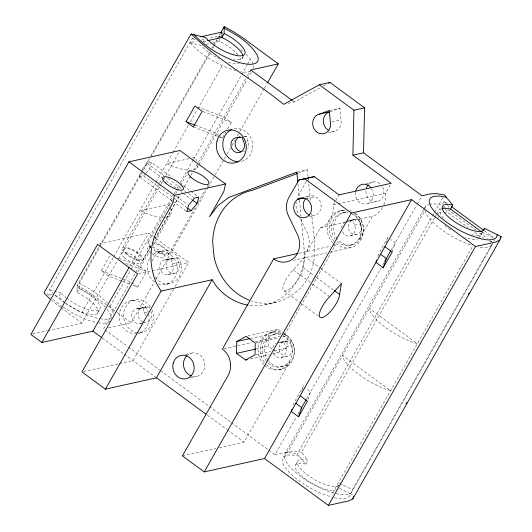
<?xml version="1.0" encoding="UTF-8"?>
<svg xmlns="http://www.w3.org/2000/svg" width="532" height="532" viewBox="0 0 532 532"><rect width="100%" height="100%" fill="white"/><g stroke="black" fill="none" stroke-linecap="round" stroke-linejoin="round"><path stroke-width="0.4" stroke-dasharray="2.66 2" d="M99.531 309.571L97.303 313.494A23.854 7.767 29.6 0 0 77.06 292.454L77.113 285.491L99.238 246.549M77.06 292.454L79.288 288.53L79.328 283.137L99.444 247.732M237.897 54.783A23.854 7.767 29.6 0 0 219.683 41.41L219.696 39.095M219.703 38.324L219.723 36.016L208.444 38.523M272.324 349.125L268.421 346.259L268.687 334.422L278.07 329.275L281.973 332.141M272.743 354.013L277.524 352.949L286.908 347.795L287.174 335.965L282.625 332.62M304.989 256.876L293.252 269.904A15.747 5.041 -53.7 0 0 282.851 288.211A15.747 5.041 -53.7 0 0 292.78 286.003A15.747 5.041 -53.7 0 0 303.18 267.702L304.989 256.876L320.224 268.062M172.142 200.877L139.417 176.85L141.153 170.526M146.167 172.88L149.658 168.637L151.394 162.32L172.095 177.515M293.351 405.291L294.389 402.212L303.307 386.525L305.295 387.981M301.744 391.14L303.307 386.525M307.995 399.572L310.595 391.871L305.953 388.466M378.026 256.238L379.07 253.159L387.981 237.465L389.969 238.928M386.159 242.858L387.981 237.465M392.151 252.055L395.269 242.818L390.628 239.413M423.785 209.455L285.451 452.965L284.241 456.05L285.365 460.286A38.65 12.582 29.6 0 0 327.107 490.936L335.366 493.583M424.629 208.93L425.833 205.844L428.626 204.461M339.449 488.296L350.282 493.63L349.072 496.708L345.487 498.504L340.241 498.75L333.923 497.646M336.151 493.723L342.468 494.827L347.715 494.587L351.306 492.785L352.51 489.706L492.073 244.028M351.306 492.785L491.688 245.671L492.891 242.585L490.238 240.637M303.938 255.413L306.751 251.736L308.547 247.294A19.085 16.977 77.5 0 0 307.163 232.777L300.081 217.98M53.832 294.236L49.523 289.754L192.145 38.716L193.754 38.357M54.856 295.586L58.633 296.543L60.867 292.62A23.854 7.767 29.6 0 0 65.948 297.601M204.468 42.706A23.854 7.767 29.6 0 1 203.483 41.576L204.973 38.962M99.65 245.824L141.439 172.268M141.845 171.55L149.219 158.569M150.862 155.683L209.854 51.837M211.902 48.232L213.133 46.071M213.545 45.346L216.823 39.581M217.229 38.863L220.507 33.09M99.85 247.008L150.343 158.13M150.756 157.405L210.685 51.91M212.74 48.299L213.565 46.856M213.97 46.131L221.578 32.745M121.635 281.002L108.648 276.022L101.359 270.668L110.277 254.981M81.921 312.683L113.343 257.382M113.748 256.663L155.663 182.882M156.069 182.163L172.747 152.81M173.153 152.085L188.72 124.688M190.363 121.801L197.325 109.545M197.738 108.827L222.316 65.562M122.646 247.885L161.509 179.477M47.873 330.651L81.908 323.09L117.559 260.334M118.383 258.885L160.657 184.464M161.07 183.746L163.125 180.129M163.53 179.41L179.949 150.509M242.153 58.527L243.27 56.565M129.761 266.226L148.608 233.049L153.402 236.567M109.971 306.452L130.779 269.824M131.191 269.106L173.585 194.479M173.991 193.768L176.823 188.774M177.229 188.062L178.852 185.209M180.468 182.356L193.03 160.245M193.435 159.534L241.355 75.192M241.761 74.473L247.087 65.104M247.5 64.379L250.366 59.331M148.175 242.213L172.308 199.726M175.587 193.967L177.222 191.088M177.628 190.37L180.082 186.047M180.494 185.329L187.038 173.804M134.849 273.953L103.654 328.869L105.27 328.51M135.66 272.53L150.769 245.924M154.865 238.715L179.437 195.463M184.351 186.812L190.489 175.999M190.902 175.281L193.355 170.952M193.768 170.233L197.864 163.025M198.27 162.3L245.857 78.543M247.473 75.69L250.718 69.985M142.995 260.195A11.93 3.884 29.6 0 0 130.141 248.477A11.93 3.884 29.6 0 0 125.326 253.451A11.93 3.884 29.6 0 0 142.995 260.195L150.769 246.509M154.859 239.307L179.816 195.384M137.861 271.952L150.097 250.406M152.957 245.378L170.094 215.214M196.833 168.139L198.469 165.259M198.882 164.534L247.22 79.454M247.633 78.736L251.317 72.246M133.093 285.391L137.675 287.147L146.593 271.46L139.304 266.106L118.676 258.2M218.532 136.631L222.349 138.094L225.588 132.388M227.616 128.824L231.26 122.407L223.979 117.053L198.768 107.398M168.524 254.522L195.111 207.713M197.977 202.672L205.339 189.711M206.975 186.832L207.793 185.389M108.515 327.792L131.198 322.744L154.553 281.641M156.189 278.755L207.812 187.896M208.218 187.171L214.775 175.633M215.187 174.915L223.792 159.766M224.198 159.048L225.428 156.887M227.064 154.001L230.343 148.229M231.985 145.342L234.851 140.295M237.312 135.973L239.36 132.368M239.766 131.643L263.938 89.097M264.351 88.379L267.217 83.325M173.565 289.189L133 360.596L119.221 363.662M175.208 286.302L188.727 262.502L154.067 237.053M306.392 181.432L298.379 195.55A18.128 16.126 77.5 0 0 297.115 198.296M306.751 251.736L320.291 227.902L322.425 227.111A23.854 21.22 77.5 0 0 333.564 207.5L333.325 204.96L335.373 201.355M335.785 200.631L339.064 194.858M333.531 243.623A19.105 16.997 77.5 0 0 335.353 245.159L284.121 335.34A19.105 16.997 77.5 0 0 282.14 334.076M219.27 447.691L244.108 442.172L289.787 361.76A19.105 16.997 77.5 0 1 264.451 365.225M382.548 207.52A23.854 21.22 77.5 0 1 374.541 215.533L372.407 216.331L358.867 240.158A19.105 16.997 77.5 0 0 353.201 213.744M383.851 204.847A23.854 21.22 77.5 0 0 385.68 195.922L385.441 193.382L391.18 183.281M268.913 450.212L274.938 454.634L296.41 416.835M298.033 413.982L299.25 411.841M306.538 399.007L381.032 267.875M382.668 264.996L383.898 262.835M391.213 249.947L416.742 205.02M417.148 204.301L421.603 196.461M424.19 208.737L425.833 205.844M284.613 457.44L424.995 210.32L425.746 213.172A38.65 12.582 29.6 0 0 467.488 243.816L471.651 245.152M336.543 489.134A23.854 7.767 29.6 0 1 303.267 477.423A23.854 7.767 29.6 0 1 305.734 464.064L297.348 453.849L432.13 216.597M432.536 215.879L434.178 212.993M434.584 212.268L442.777 197.851M338.771 485.211A23.854 7.767 29.6 0 1 305.494 473.5A23.854 7.767 29.6 0 1 307.962 460.14L301.458 452.227L434.451 218.113M434.863 217.388L436.094 215.221M436.506 214.496L441.021 206.549M447.385 203.616L444.067 201.182L441.839 205.106L434.744 203.862L429.324 204.115M295.845 464.522L298.073 460.599M305.734 464.064L307.962 460.14M332.653 492.712L473.041 245.598M337.288 487.232L339.143 483.96M481.38 234.173L482.497 232.211M493.636 241.275L495.119 238.662M142.15 169.316L147.138 163.264L151.394 162.32M139.417 176.85L143.673 175.906L145.668 173.485M307.237 197.259L307.928 196.74A10.022 8.911 77.5 0 1 314.758 196.308L316.899 197.485A10.022 8.911 77.5 0 1 320.563 209.821A10.022 8.911 77.5 0 1 310.435 215.38M288.244 103.334L294.322 101.964L320.503 87.614M323.409 86.018L326.322 84.428M491.688 245.671L488.097 247.466L482.85 247.706L478.115 246.881M285.451 452.965L288.936 451.236L294.362 450.983L301.458 452.227M330.173 111.727L339.895 108.109L340.992 119.673A10.022 8.911 77.5 0 1 329.734 130.939M298.193 173.213L307.449 169.761L308.474 180.501M265.275 304.77C282.379 302.369 298.937 294.03 307.622 278.522C319.313 258.505 313.441 235.157 311.606 213.532M292.979 260.401L326.934 252.86M235.816 70.636A38.65 12.582 29.6 0 1 228.261 68.169C213.99 62.317 200.265 54.237 189.911 42.633L196.361 41.203M201.189 40.133L205.219 39.235M203.483 41.576L206.689 40.864M206.064 44.429L211.67 43.185M212.474 43.006L219.683 41.41M329.261 110.47L339.895 108.109M244.294 136.791L246.422 136.318L247.972 140.867A7.634 6.79 77.5 0 1 247.799 148.441M331.875 121.702L340.992 119.673M246.555 141.186L247.972 140.867M189.04 158.636L166.602 163.623L172.548 166.23A38.65 12.582 29.6 0 0 198.037 165.053M192.245 157.924L194.652 157.392L196.92 160.817M328.297 132.674L334.375 131.324M296.816 172.129L307.449 169.761M305.328 196.986L310.116 195.922M366.029 183.507L372.866 181.984M99.185 244.035L148.608 233.049M306.592 198.596L315.37 196.647M333.325 204.96L337.335 204.069M338.133 203.889L385.441 193.382M309.531 216.584L314.319 215.52M355.476 192.105A10.022 8.911 77.5 0 0 366.435 203.942L377.068 201.581M340.274 210.765L342.402 210.293M158.749 251.796L163.005 250.851M342.901 212.647L345.029 212.175M164.907 259.716L171.291 258.299M166.682 259.603L170.965 259.337L172.508 263.885A7.634 6.79 77.5 0 1 168.684 274.492A7.634 6.79 77.5 0 1 159.753 267.935A7.634 6.79 77.5 0 1 166.682 259.603L173.066 258.186L177.349 257.92L178.892 262.469A7.634 6.79 77.5 0 1 175.061 273.076A7.634 6.79 77.5 0 1 166.13 266.519A7.634 6.79 77.5 0 1 173.066 258.186M170.965 259.337L177.349 257.92M353.315 219.623L346.931 221.039A7.634 6.79 77.5 0 1 348.706 220.926L352.989 220.66L354.538 225.209A7.634 6.79 77.5 0 1 351.798 235.35A7.634 6.79 77.5 0 1 342.528 231.799M348.706 220.926L355.09 219.51L359.373 219.244L360.915 223.792A7.634 6.79 77.5 0 1 355.635 234.672A7.634 6.79 77.5 0 1 348.36 224.577L349.085 222.808A7.634 6.79 77.5 0 1 355.09 219.51M320.291 227.902L345.148 222.383M345.946 222.203L372.407 216.331M172.508 263.885L178.892 262.469M354.538 225.209L360.915 223.792M138.486 273.661L151.454 270.781M152.258 270.602L188.727 262.502M168.112 274.645L174.489 273.229M350.136 235.969L356.513 234.552M298.572 253.318L330.811 246.163M333.232 245.631L335.353 245.159M165.758 284.454L170.014 283.509M349.91 245.305L352.038 244.833M330.173 252.141L350.415 247.659M130.692 300.766L134.948 299.815M136.884 308.627L143.268 307.203M141.751 322.931A7.634 6.79 77.5 0 1 131.843 317.498A7.634 6.79 77.5 0 1 138.659 308.513L145.037 307.097L149.319 306.824L149.838 308.341M138.659 308.513L142.942 308.247L149.319 306.824M32.479 334.069L47.062 330.831M142.942 308.247L144.485 312.796L147.677 312.085M140.082 323.549L141.678 323.197M142.476 323.024L146.466 322.133M138.406 333.265L141.951 332.473M83.571 371.575L118.417 363.841M247.752 336.005L278.07 329.275M271.194 332.367L273.322 331.895M250.339 338.498L268.687 334.422M273.827 334.249L275.955 333.777M185.542 354.412L191.633 353.062M224.038 348.686L236.853 345.84M237.658 345.66L252.075 342.462M255.28 341.75L280.118 336.231M256.065 342.874L278.402 337.913M282.392 337.022L287.174 335.965M284.234 341.225L277.857 342.641A7.634 6.79 77.5 0 1 279.626 342.528L283.908 342.262L290.292 340.846L291.842 345.388A7.634 6.79 77.5 0 1 288.012 356.001A7.634 6.79 77.5 0 1 279.081 349.444A7.634 6.79 77.5 0 1 286.01 341.112L290.292 340.846M279.626 342.528L286.01 341.112M255.653 349.092L268.421 346.259M273.455 353.401A7.634 6.79 77.5 0 0 282.718 356.945A7.634 6.79 77.5 0 0 285.458 346.811L291.842 345.388M255.799 354.711L270.954 351.339M274.146 350.635L286.908 347.795M250.406 358.974L269.551 354.718M281.056 357.571L287.44 356.147M190.549 377.74L196.634 376.383M280.829 366.907L282.958 366.428M279.207 369.727L281.335 369.255M182.423 455.877L216.072 448.403M274.938 454.634L283.403 452.752L289.468 452.473L297.348 453.849M244.281 136.451L246.422 136.318M299.23 456.143L292.135 454.907L286.708 455.159L283.224 456.888L282.013 459.974L283.137 464.21A38.65 12.582 29.6 0 0 324.879 494.853L333.138 497.506M158.024 283.809L161.874 284.7A16.698 14.856 77.5 0 0 177.023 271.52A16.698 14.856 77.5 0 0 166.489 252.441L162.632 251.556A16.698 14.856 77.5 0 0 152.531 254.981M192.145 38.716L195.164 39.474M189.911 42.633L201.256 45.499A23.854 7.767 29.6 0 0 219.477 58.872M49.523 289.754L60.867 292.62M51.83 294.828L47.295 293.677L50.527 297.042M202.998 111.574L231.26 122.407M195.204 125.133L215.061 132.747L219.703 136.152M193.322 126.968L217.768 136.338M125.964 263.553L146.593 271.46M101.359 270.668L130.393 281.8L137.675 287.147M122.4 281.295L130.034 284.221M482.125 232.265L493.676 237.95M474.637 232.324L479.897 236.188L483.508 237.964M489.28 240.81L492.173 242.226M339.516 483.309L352.51 489.706M350.282 493.63L354.073 495.498M219.723 36.016L221.079 36.761M79.328 283.137C89.456 288.47 99.484 294.555 107.245 303.1M77.113 285.491L86.922 290.864L107.989 305.707M77.1 287.061C87.228 292.394 97.256 298.479 105.017 307.024M64.665 302.888L54.909 295.36M65.356 303.353L79.015 311.413L87.866 315.29A38.65 12.582 29.6 0 0 100.255 318.814M62.437 306.811L52.681 299.283M63.128 307.27L76.788 315.33L85.639 319.213A38.65 12.582 29.6 0 0 98.028 322.738M484.512 230.875L493.131 237.199M443.828 206.562L445.158 207.54M447.811 209.482L475.655 229.93M479.631 232.85L487.591 238.688M445.344 209.369L448.343 213.019L468.067 227.497M292.999 101L294.322 101.964M220.361 136.638L222.349 138.094M320.889 268.547L341.424 283.623M303.18 267.702L315.762 276.939M316.427 277.425L333.65 290.073M183.447 185.848L190.124 190.755M190.795 191.247L197.472 196.148M293.252 269.904L311.799 283.523M312.464 284.008L329.68 296.65M147.138 163.264L163.829 175.52M167.839 178.459L181.864 188.76M184.538 190.715L185.868 191.7M188.541 193.661L193.881 197.585M149.658 168.637L161.681 177.462M162.346 177.954L176.371 188.248M181.046 191.68L182.383 192.664M183.048 193.156L191.733 199.527M175.879 196.022L187.231 204.361M143.673 175.906L173.053 197.478M173.725 197.971L187.078 207.773M172.807 201.362L186.167 211.171M284.095 290.864L300.653 303.021M301.318 303.506L319.2 316.64M272.976 349.604L277.524 352.949M108.654 306.193L116.608 312.031M117.273 312.523L131.198 322.744M104.99 329.853L127.74 346.558M128.405 347.05L159.853 370.139M160.524 370.631L230.775 422.209M231.447 422.701L268.248 449.72M60.488 307.396L51.79 300.54M61.16 307.888L81.908 323.09M102.244 338.02L123.637 353.727M124.308 354.219L156.461 377.82M207.307 415.153L226.712 429.397M227.383 429.889L244.108 442.172M240.783 49.549L243.862 52.05M246.023 54.297L249.255 57.662L252.633 62.756A38.65 12.582 29.6 0 1 253.438 68.695M444.067 201.182L447.073 204.833M447.572 205.445L449.075 207.274M443.342 206.928L444.845 208.757M169.269 206.516L167.913 204.461L139.863 210.692L145.808 213.299A38.65 12.582 29.6 0 0 165.272 217.162M109.233 305.341L112.239 309.877A38.65 12.582 29.6 0 1 113.363 314.113M107.005 309.258L110.011 313.8A38.65 12.582 29.6 0 1 111.135 318.036M299.729 217.236L297.96 213.538A18.128 16.126 77.5 0 1 296.184 202.027M283.908 342.262L285.458 346.811M308.786 183.799L310.429 201.143M297.913 183.686L299.403 199.374M299.483 200.205L300.972 215.892M301.285 219.197L304.497 253.052A57.257 50.932 77.5 0 1 248.83 305.235M272.903 347.596A7.634 6.79 77.5 0 1 276.188 343.26M341.704 227.935A7.634 6.79 77.5 0 1 345.268 221.658M244.7 151.268A7.634 6.79 77.5 0 1 243.57 151.627M187.297 355.236A11.93 10.613 77.5 0 1 204.428 362.132A11.93 10.613 77.5 0 1 192.471 376.343M275.909 302.409A57.257 50.932 77.5 0 1 251.663 301.006M97.303 313.494A23.854 7.767 29.6 0 1 66.32 303.546M64.99 302.542A23.854 7.767 29.6 0 1 58.633 296.543M282.878 332.919A19.105 16.997 77.5 0 1 292.294 360.59A19.105 16.997 77.5 0 1 266.579 364.752M264.431 362.339A19.105 16.997 77.5 0 1 262.934 339.529A19.105 16.997 77.5 0 1 282.173 332.633M283.031 335.552A16.698 14.856 77.5 0 1 289.834 360.357A16.698 14.856 77.5 0 1 266.951 361.953M266.492 361.414A16.698 14.856 77.5 0 1 264.577 341.212A16.698 14.856 77.5 0 1 281.561 334.894M355.329 213.272A19.105 16.997 77.5 0 1 360.383 240.69A19.105 16.997 77.5 0 1 335.652 243.151M334.01 241.375A19.105 16.997 77.5 0 1 330.359 221.538A19.105 16.997 77.5 0 1 344.603 209.994M349.803 210.552A19.105 16.997 77.5 0 1 351.246 211.031M352.111 213.95A16.698 14.856 77.5 0 1 359.26 238.156A16.698 14.856 77.5 0 1 337.009 241.368M335.133 239.26A16.698 14.856 77.5 0 1 333.232 220.408A16.698 14.856 77.5 0 1 348.34 212.627M263.879 364.653A19.105 16.997 77.5 0 1 260.613 340.34A19.105 16.997 77.5 0 1 281.448 333.717M332.952 243.058A19.105 16.997 77.5 0 1 328.364 221.625A19.105 16.997 77.5 0 1 344.709 210.492M150.869 311.373A7.634 6.79 77.5 0 1 144.691 322.246M142.928 321.84A7.634 6.79 77.5 0 1 138.114 313.115A7.634 6.79 77.5 0 1 145.037 307.097M144.485 312.796A7.634 6.79 77.5 0 1 145.316 316.66M151.879 309.591A16.698 14.856 77.5 0 1 138.293 332.733A16.698 14.856 77.5 0 1 125.166 307.809A16.698 14.856 77.5 0 1 150.536 307.044M136.937 333.557A16.698 14.856 77.5 0 1 133.818 333.664L129.961 332.773A16.698 14.856 77.5 0 1 119.434 313.694A16.698 14.856 77.5 0 1 134.576 300.52L138.426 301.405A16.698 14.856 77.5 0 1 148.149 311.898M148.727 314.006A16.698 14.856 77.5 0 1 138.453 333.238M366.003 191.035A10.022 8.911 77.5 0 0 366.249 193.635L367.093 196.108A10.022 8.911 77.5 0 0 378.192 201.256A10.022 8.911 77.5 0 0 383.692 189.931L382.847 187.457A10.022 8.911 77.5 0 0 382.222 186.32M368.789 184.225A10.022 8.911 77.5 0 1 380.606 184.351M371.582 188.687A10.022 8.911 77.5 0 1 366.435 203.942M234.213 128.784A16.698 14.856 77.5 0 1 252.407 142.875A16.698 14.856 77.5 0 1 239.679 161.668M354.239 213.478A16.698 14.856 77.5 0 1 360.862 238.569A16.698 14.856 77.5 0 1 337.7 239.34M337.261 238.788A16.698 14.856 77.5 0 1 334.695 221.472A16.698 14.856 77.5 0 1 347.349 211.896M283.689 334.422A16.698 14.856 77.5 0 1 292.208 359.466A16.698 14.856 77.5 0 1 268.62 360.942M268.188 360.383A16.698 14.856 77.5 0 1 266.279 341.537A16.698 14.856 77.5 0 1 281.388 333.75M152.371 261.019A16.698 14.856 77.5 0 1 173.931 253.185A16.698 14.856 77.5 0 1 177.854 278.608A16.698 14.856 77.5 0 1 154.819 276.886M154.453 281.854A16.698 14.856 77.5 0 1 150.383 257.382M482.039 232.983A23.854 7.767 29.6 0 1 471.492 234.625M443.688 218.346A23.854 7.767 29.6 0 1 442.817 208.491M170.18 207.886A38.65 12.582 29.6 0 1 166.636 216.943M111.64 317.657A38.65 12.582 29.6 0 1 101.033 318.934M242.898 56.618A23.854 7.767 29.6 0 1 233.821 59.338M79.288 288.53A23.854 7.767 29.6 0 1 99.191 309.87A23.854 7.767 29.6 0 1 66.58 298.113M239.925 62.45A23.854 7.767 29.6 0 1 227.922 62.304M239.979 57.928A23.854 7.767 29.6 0 1 240.331 61.905M479.152 238.09A23.854 7.767 29.6 0 1 464.915 237.192M450.637 229.871A23.854 7.767 29.6 0 1 443.814 224.604M438.401 218A23.854 7.767 29.6 0 1 437.876 216.61M438.454 213.478A23.854 7.767 29.6 0 1 443.203 212.215M443.961 212.255A23.854 7.767 29.6 0 1 448.343 213.019M479.897 236.188A23.854 7.767 29.6 0 1 479.558 237.545M250.732 71.295A38.65 12.582 29.6 0 1 240.65 71.694M109.925 321.122A38.65 12.582 29.6 0 1 98.806 322.858M152.159 253.651A10.022 3.265 29.6 0 0 156.076 255.958L158.37 256.963A10.022 3.265 29.6 0 0 163.77 257.907L164.667 257.461A10.022 3.265 29.6 0 0 161.548 252.042A10.022 3.265 29.6 0 0 151.726 246.934M151.653 253.285A10.022 3.265 29.6 0 1 151.075 246.782M154.36 242.346A11.93 3.884 29.6 0 1 168.87 253.844A11.93 3.884 29.6 0 1 153.03 249.548M150.855 247.779A11.93 3.884 29.6 0 1 150.928 241.608M152.112 242.685A10.022 3.265 29.6 0 1 164.075 248.371A10.022 3.265 29.6 0 1 165.578 254.05A10.022 3.265 29.6 0 1 153.881 249.362M150.656 246.422A10.022 3.265 29.6 0 1 150.696 242.752M417.327 343.659L411.781 341.877A38.65 12.582 29.6 0 1 370.039 311.233L369.288 308.387L417.327 343.659M390.588 390.727L385.042 388.945A38.65 12.582 29.6 0 1 343.3 358.302L342.548 355.456L390.588 390.727M124.302 257.468A10.022 3.265 29.6 0 0 139.138 263.134A10.022 3.265 29.6 0 0 128.345 253.285A10.022 3.265 29.6 0 0 124.302 257.468M126.53 253.545A10.022 3.265 29.6 0 0 141.366 259.21A10.022 3.265 29.6 0 0 130.573 249.368A10.022 3.265 29.6 0 0 126.53 253.545"/><path stroke-width="0.8" d="M207.493 40.685L221.911 37.486L224.138 33.563L224.198 26.6L234.007 31.973L243.131 38.051L278.276 63.86L267.629 82.606M236.514 353.348L236.78 341.511L246.163 336.364L255.267 343.047L255.001 354.884L245.618 360.038L236.514 353.348L255.653 349.092M352.909 155.184L363.542 152.824L422.009 195.743L430.468 193.867L436.533 193.588L444.419 194.965L452.798 205.179A23.854 7.767 29.6 0 0 452.626 220.301A23.854 7.767 29.6 0 0 484.353 228.341L501.144 236.607L499.801 240.038L495.97 241.954L475.448 246.516L411.602 199.64L264.53 458.524L204.268 471.911L182.423 455.877L228.102 375.459A19.105 16.997 77.5 0 0 222.436 349.045L273.667 258.858A19.105 16.997 77.5 0 0 297.182 253.864L298.977 249.415A19.085 16.977 77.5 0 0 297.594 234.905L288.384 215.666A18.128 16.126 77.5 0 1 288.803 197.671L298.824 180.029L314.272 176.657L339.064 194.858L391.18 183.281L352.909 155.184L353.933 110.204L319.32 84.794L283.682 104.358C253.671 79.913 218.898 60.981 191.074 33.955L43.996 292.846L49.988 299.07M363.542 152.824L364.573 107.843L329.96 82.433L319.32 84.794M339.609 294.449L341.424 283.623L329.68 296.65A15.747 5.041 -53.7 0 0 319.286 314.957A15.747 5.041 -53.7 0 0 329.215 312.756A15.747 5.041 -53.7 0 0 339.609 294.449L334.309 290.558M225.548 183.972L174.496 195.31L172.76 202.911L158.489 228.029A57.257 50.932 77.5 0 0 157.193 284.839L161.13 291.064L105.403 389.158L81.948 371.941L137.675 273.84L97.569 244.394L41.835 342.488L30.856 334.428L128.904 161.834L179.949 150.509L225.548 183.972L223.812 191.573L209.548 216.69L217.954 205.598L228.773 197.452L296.816 172.129L297.754 182.037M197.073 203.45L198.808 197.126L194.552 198.07L188.567 205.339L186.832 211.663L191.088 210.719L197.073 203.45L192.398 200.019M292.055 409.141L291.27 411.455L298.558 416.802L307.469 401.115L300.188 395.761M298.558 416.802L301.677 407.565L295.719 403.183M376.729 260.088L375.944 262.396L383.233 267.749L392.151 252.055L384.862 246.708M383.233 267.749L386.352 258.505L380.393 254.13M264.53 458.524L328.384 505.4L348.899 500.845L352.736 498.923L353.807 496.183M497.347 234.738L496.143 237.824C488.675 242.439 479.532 238.17 471.944 235.969A38.65 12.582 29.6 0 1 430.202 205.325L429.085 201.089L430.288 197.997L433.779 196.268L439.206 196.022L446.295 197.259M220.92 32.372L224.198 26.6M186.034 121.622L194.951 105.928L202.233 111.281L193.322 126.968L186.034 121.622L195.204 125.133M41.835 342.488L92.881 331.143L128.937 267.669M105.403 389.158L156.461 377.82L212.182 279.726L216.118 285.943A57.257 50.932 77.5 0 0 248.045 305.109M204.268 471.911L351.333 213.019L411.602 199.64M300.866 408.988L306.133 399.718M384.716 261.392L390.814 250.658M442.817 208.491A23.854 7.767 29.6 0 1 450.571 209.096L452.798 205.179M482.87 230.955L484.353 228.341M328.384 505.4L475.448 246.516M406.102 403.914L406.92 402.471M468.373 294.302L469.191 292.859M500.326 238.05L501.144 236.607M352.736 498.923L499.801 240.038M328.503 83.231L329.96 82.433M319.533 114.094L329.261 110.47L330.359 122.034A10.022 8.911 77.5 0 1 323.735 133.685A10.022 8.911 77.5 0 1 312.916 125.738A10.022 8.911 77.5 0 1 319.533 114.094L329.414 111.9A10.022 8.911 77.5 0 0 323.363 119.913A10.022 8.911 77.5 0 0 327.592 129.761L328.909 130.486M297.421 173.499L251.895 190.443A57.257 50.932 77.5 0 0 212.667 242.16L214.077 257.009A57.257 50.932 77.5 0 0 249.388 300.201M273.667 258.858L297.76 253.498M201.003 36.748L221.95 32.093L221.911 37.486A23.854 7.767 29.6 0 1 242.865 56.026M278.276 63.86L250.718 69.985L292.341 100.515M353.933 110.204L364.573 107.843M237.884 137.535L242.166 137.263L243.716 141.811A7.634 6.79 77.5 0 1 239.885 152.425A7.634 6.79 77.5 0 1 230.955 145.861A7.634 6.79 77.5 0 1 237.884 137.535L240.012 137.063M298.824 180.029L314.272 176.657M297.667 199.387L304.045 197.971M161.13 291.064L212.182 279.726M236.78 341.511L249.541 338.678M245.618 360.038L247.214 359.679M191.074 33.955L205.718 37.652A23.854 7.767 29.6 0 0 242.253 55.667A23.854 7.767 29.6 0 0 224.138 33.563M224.178 28.169C236.6 34.866 249.608 42.513 257.089 54.909A38.65 12.582 29.6 0 1 232.717 60.322C218.446 54.477 204.72 46.397 194.373 34.793M451.362 206.536L483.847 230.389M450.571 209.096L481.467 231.779M304.696 178.785L351.333 213.019M128.904 161.834L174.496 195.31M187.749 208.265L191.088 210.719M92.881 331.143L101.572 337.527M156.461 377.82L205.97 414.175M241.794 151.74A7.634 6.79 77.5 0 1 235.21 144.917A7.634 6.79 77.5 0 1 239.799 136.85M191.108 375.924A11.93 10.613 77.5 0 1 186.779 355.722M309.677 215.134A10.022 8.911 77.5 0 1 306.04 198.163M355.735 190.848A10.022 8.911 77.5 0 1 370.831 187.643M366.368 188.488A10.022 8.911 77.5 0 1 368.25 184.817M238.895 161.721A16.698 14.856 77.5 0 1 223.181 148.195A16.698 14.856 77.5 0 1 231.979 129.469M298.359 198.862L296.464 200.291A10.022 8.911 77.5 0 0 296.71 214.981A10.022 8.911 77.5 0 0 309.857 214.163A10.022 8.911 77.5 0 0 307.323 199.613L305.182 198.436A10.022 8.911 77.5 0 0 298.359 198.862M173.239 363.17A11.93 10.613 77.5 0 0 185.981 378.751A11.93 10.613 77.5 0 0 191.221 359.346A11.93 10.613 77.5 0 0 173.239 363.17M216.996 141.033A16.698 14.856 77.5 0 0 234.831 162.852A16.698 14.856 77.5 0 0 242.166 135.687A16.698 14.856 77.5 0 0 216.996 141.033M165.419 182.875A11.93 3.884 29.6 0 0 183.088 189.618A11.93 3.884 29.6 0 0 170.233 177.901A11.93 3.884 29.6 0 0 165.419 182.875M190.948 177.209A11.93 3.884 29.6 0 0 208.611 183.952A11.93 3.884 29.6 0 0 195.756 172.235A11.93 3.884 29.6 0 0 190.948 177.209"/></g></svg>
